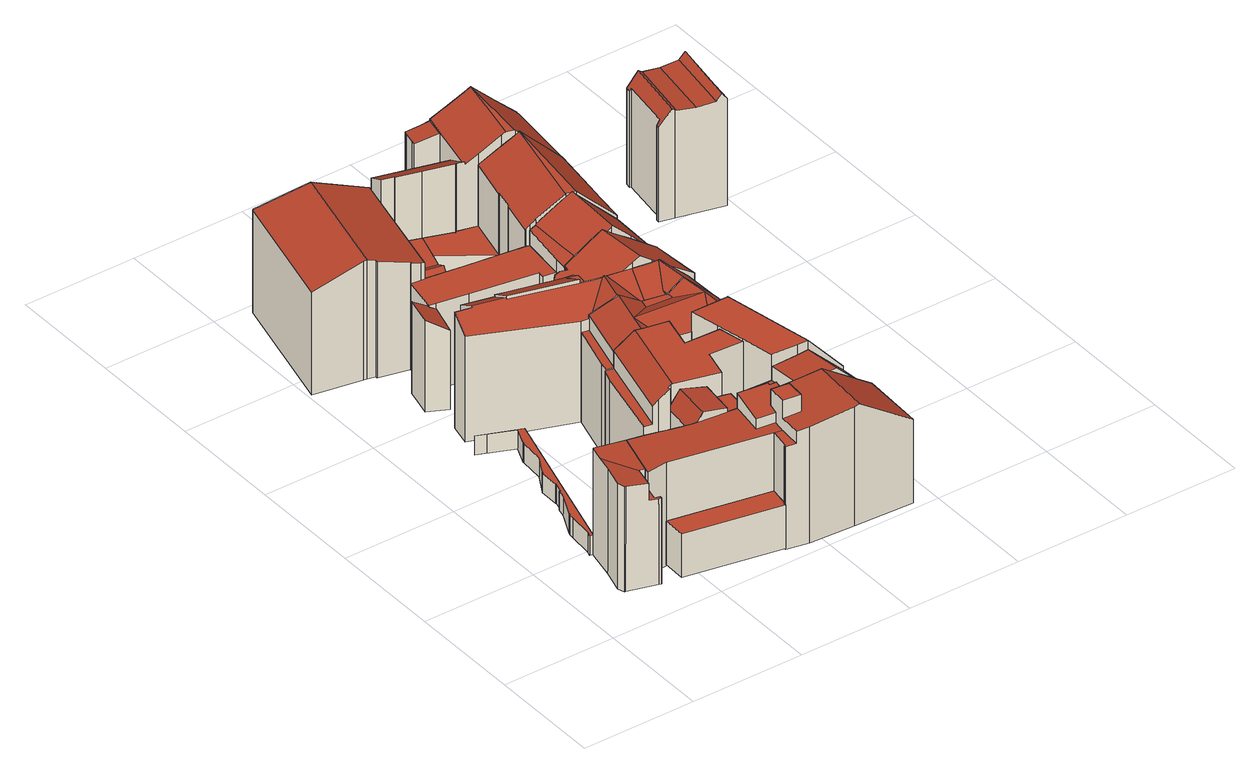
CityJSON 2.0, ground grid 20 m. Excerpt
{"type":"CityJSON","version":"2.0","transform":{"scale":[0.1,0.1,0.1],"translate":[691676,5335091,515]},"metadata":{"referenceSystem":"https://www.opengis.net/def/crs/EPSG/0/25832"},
"CityObjects":{
"building1":{"type":"Building","attributes":{"Gemeindeschluessel":"09162000","HoeheDach":"535.146","HoeheGrund":"515.597","Methode":"2000","NiedrigsteTraufeDesGebaeudes":"531.300","Geometrietyp2DReferenz":"3000","function":"31001_9998","roofType":"1000","measuredHeight":19.55,"storeysAboveGround":4},"geometry":[{"type":"MultiSurface","lod":"2","boundaries":[[[0,1,2,3,4,5]],[[6,7,8,9,10,11]],[[12,13,14,15]],[[8,16,17,18,19,9]],[[3,2,20,21]],[[22,23,24,25]],[[26,23,22,18,17]],[[15,14,5,4]],[[6,27,12,15,4,3,21,24,23,26,28,7]],[[8,7,28,16]],[[21,20,25,24]],[[22,25,20,2,1,19,18]],[[29,19,1,0]],[[13,30,11,10,29,0,5,14]],[[26,17,16,28]],[[13,12,27,30]],[[10,9,19,29]],[[6,11,30,27]]],"semantics":{"surfaces":[{"type":"WallSurface"},{"type":"RoofSurface"},{"type":"GroundSurface"}],"values":[0,0,0,1,0,0,0,0,2,0,0,1,0,1,0,0,0,0]}}]},
"building2":{"type":"Building","attributes":{"Gemeindeschluessel":"09162000","HoeheDach":"519.120","HoeheGrund":"515.570","Methode":"2000","NiedrigsteTraufeDesGebaeudes":"519.120","Geometrietyp2DReferenz":"3000","function":"51009_1610","roofType":"1000","measuredHeight":3.55},"geometry":[{"type":"MultiSurface","lod":"2","boundaries":[[[31,32,33,34]],[[35,36,37,38]],[[39,40,41,42]],[[43,44,45,46]],[[47,48,49,50]],[[51,52,44,43]],[[53,54,55,56]],[[57,58,59,60]],[[61,62,63,41,40,55,54,64,37,36,45,44,52,65,49,48,66,59,58,67,33,32,68,69]],[[70,63,62,71]],[[60,59,66,72]],[[73,74,75,31,34,76,57,60,72,47,50,77,51,43,46,35,38,78,53,56,39,42,70,71]],[[75,68,32,31]],[[78,64,54,53]],[[42,41,63,70]],[[74,69,68,75]],[[34,33,67,76]],[[71,62,61,73]],[[77,65,52,51]],[[76,67,58,57]],[[38,37,64,78]],[[73,61,69,74]],[[56,55,40,39]],[[72,66,48,47]],[[50,49,65,77]],[[46,45,36,35]]],"semantics":{"surfaces":[{"type":"WallSurface"},{"type":"RoofSurface"},{"type":"GroundSurface"}],"values":[0,0,0,0,0,0,0,0,1,0,0,2,0,0,0,0,0,0,0,0,0,0,0,0,0,0]}}]},
"building3":{"type":"Building","attributes":{"Gemeindeschluessel":"09162000","HoeheDach":"523.658","HoeheGrund":"515.684","Methode":"1000","NiedrigsteTraufeDesGebaeudes":"523.658","Geometrietyp2DReferenz":"3000","function":"31001_9998","roofType":"1000","measuredHeight":7.97,"storeysAboveGround":2},"geometry":[{"type":"MultiSurface","lod":"2","boundaries":[[[79,80,81,82,83,84]],[[84,85,86,79]],[[83,87,85,84]],[[88,86,85,87,89,90]],[[88,90,81,80]],[[83,82,89,87]],[[80,79,86,88]],[[81,90,89,82]]],"semantics":{"surfaces":[{"type":"GroundSurface"},{"type":"WallSurface"},{"type":"RoofSurface"}],"values":[0,1,1,2,1,1,1,1]}}]},
"building4":{"type":"Building","attributes":{"Gemeindeschluessel":"09162000","HoeheDach":"532.429","HoeheGrund":"515.580","Methode":"1000","NiedrigsteTraufeDesGebaeudes":"530.130","Geometrietyp2DReferenz":"3000","function":"31001_2000","roofType":"2100","measuredHeight":16.85,"storeysAboveGround":1},"geometry":[{"type":"MultiSurface","lod":"2","boundaries":[[[91,92,93,94,95,96,97,98,99,100]],[[101,91,100,102]],[[103,94,93,104]],[[100,99,98,105,106,102]],[[101,107,104,93,92,91]],[[108,95,94,103]],[[97,96,95,108,109,110,105,98]],[[107,101,102,106,105,110,109,108,103,104]]],"semantics":{"surfaces":[{"type":"RoofSurface"},{"type":"WallSurface"},{"type":"GroundSurface"}],"values":[0,1,1,1,1,1,1,2]}}]},
"building5":{"type":"Building","attributes":{"Gemeindeschluessel":"09162000","HoeheDach":"536.510","HoeheGrund":"515.660","Methode":"2000","NiedrigsteTraufeDesGebaeudes":"533.269","Geometrietyp2DReferenz":"3000","function":"31001_9998","roofType":"3100","measuredHeight":20.85,"storeysAboveGround":4},"geometry":[{"type":"MultiSurface","lod":"2","boundaries":[[[111,112,113,114,115,116]],[[117,118,119,120]],[[121,113,112,122]],[[116,115,114,123,124,125,126,127]],[[114,113,121,118,117,128,129,130,123]],[[131,132,120,119,133,134]],[[135,136,137,138,139,122,112,111,116,127,140]],[[141,125,124,142]],[[139,134,133,119,118,121,122]],[[132,131,138,137,136,135,140,143,141,142,130,129,128,117,120]],[[142,124,123,130]],[[127,126,125,141,143,140]],[[131,134,139,138]]],"semantics":{"surfaces":[{"type":"RoofSurface"},{"type":"WallSurface"},{"type":"GroundSurface"}],"values":[0,1,1,0,1,1,1,1,0,2,1,1,1]}}]},
"building6":{"type":"Building","attributes":{"Gemeindeschluessel":"09162000","HoeheDach":"539.830","HoeheGrund":"515.547","Methode":"2000","NiedrigsteTraufeDesGebaeudes":"530.848","Geometrietyp2DReferenz":"3000","function":"31001_9998","roofType":"3100","measuredHeight":24.28,"storeysAboveGround":4},"geometry":[{"type":"MultiSurface","lod":"2","boundaries":[[[144,145,146,147]],[[148,149,150,151,152]],[[145,153,154,155,156,157,158,159,146]],[[160,161,162,163,164,165,166,167,168]],[[169,8,170,171]],[[172,165,164,173]],[[174,175,176,177]],[[172,173,178,179,149,148,180,181,169,171,182,174,177,183,184,185,144,147,186,187,188,189]],[[161,190,191,162]],[[182,192,175,174]],[[178,173,164,163,193,194]],[[172,189,195,166,165]],[[181,196,8,169]],[[193,197,151,150,198,194]],[[183,199,200,184]],[[179,198,150,149]],[[171,170,192,182]],[[187,167,201,188]],[[186,168,167,187]],[[202,155,154,203]],[[160,159,158,204,190,161]],[[177,176,199,183]],[[157,205,204,158]],[[191,205,157,156,206,197,193,163,162]],[[145,144,185,153]],[[207,152,151,197,206,202,203,200,199,176,175,192,170,8,196]],[[185,184,200,203,154,153]],[[206,156,155,202]],[[178,194,198,179]],[[188,201,195,189]],[[191,190,204,205]],[[180,207,196,181]],[[207,180,148,152]],[[166,195,201,167]],[[186,147,146,159,160,168]]],"semantics":{"surfaces":[{"type":"WallSurface"},{"type":"RoofSurface"},{"type":"GroundSurface"}],"values":[0,0,1,1,0,0,0,2,0,0,0,0,0,1,0,0,0,0,0,0,0,0,0,0,0,1,0,0,0,0,1,0,0,1,0]}}]},
"building7":{"type":"Building","attributes":{"Gemeindeschluessel":"09162000","HoeheDach":"537.720","HoeheGrund":"515.493","Methode":"2000","NiedrigsteTraufeDesGebaeudes":"518.000","Geometrietyp2DReferenz":"3000","function":"31001_9998","roofType":"1000","measuredHeight":22.23,"storeysAboveGround":6},"geometry":[{"type":"MultiSurface","lod":"2","boundaries":[[[208,209,210,211]],[[212,213,214,215,216]],[[217,218,219,220]],[[174,221,222,182]],[[223,224,222,221,225,226,227]],[[228,229,230,231,232,233,215,214,234,235]],[[236,237,238,239]],[[240,241,229,228,227,226]],[[242,243,244,245]],[[246,247,248,245,244,233,232]],[[249,250,238,237,251,252,253]],[[246,254,255,241,240,256,174,182,257,258,259,236,239,213,212,208,211,260,261,262,263,264,265,247]],[[211,210,266,260]],[[261,260,266,220,219,267]],[[268,269,218,217]],[[262,261,267,270,271,272]],[[256,225,221,174]],[[240,226,225,256]],[[263,273,274,264]],[[259,251,237,236]],[[223,227,228,235,249,253]],[[249,235,234,250]],[[248,275,274,273,272,271,242,245]],[[255,230,229,241]],[[262,272,273,263]],[[271,270,243,242]],[[264,274,275,265]],[[182,222,224,257]],[[244,243,270,267,219,218,269,216,215,233]],[[258,257,224,223,253,252]],[[254,231,230,255]],[[220,266,210,209,268,217]],[[258,252,251,259]],[[265,275,248,247]],[[246,232,231,254]],[[213,239,238,250,234,214]],[[208,212,216,269,268,209]]],"semantics":{"surfaces":[{"type":"WallSurface"},{"type":"RoofSurface"},{"type":"GroundSurface"}],"values":[0,0,0,0,1,1,0,0,0,0,1,2,0,0,0,0,0,0,0,0,0,0,1,0,0,0,0,0,1,0,0,1,0,0,0,0,0]}}]},
"building8":{"type":"Building","attributes":{"Gemeindeschluessel":"09162000","HoeheDach":"518.110","HoeheGrund":"515.535","Methode":"2000","NiedrigsteTraufeDesGebaeudes":"518.110","Geometrietyp2DReferenz":"3000","function":"31001_2000","roofType":"1000","measuredHeight":2.58},"geometry":[{"type":"MultiSurface","lod":"2","boundaries":[[[276,277,278,279]],[[280,281,282,283]],[[283,282,284,285]],[[278,277,284,282,281]],[[279,278,281,280]],[[280,283,285,276,279]],[[285,284,277,276]]],"semantics":{"surfaces":[{"type":"WallSurface"},{"type":"RoofSurface"},{"type":"GroundSurface"}],"values":[0,0,0,1,0,2,0]}}]},
"building9":{"type":"Building","attributes":{"Gemeindeschluessel":"09162000","HoeheDach":"533.180","HoeheGrund":"515.770","Methode":"2000","NiedrigsteTraufeDesGebaeudes":"533.180","Geometrietyp2DReferenz":"3000","function":"31001_2000","roofType":"1000","measuredHeight":17.41},"geometry":[{"type":"MultiSurface","lod":"2","boundaries":[[[286,287,288,289]],[[290,288,287,291]],[[292,291,287,286]],[[292,286,289,293]],[[289,288,290,293]],[[293,290,291,292]]],"semantics":{"surfaces":[{"type":"WallSurface"},{"type":"RoofSurface"},{"type":"GroundSurface"}],"values":[0,1,0,2,0,0]}}]},
"building10":{"type":"Building","attributes":{"Gemeindeschluessel":"09162000","HoeheDach":"537.008","HoeheGrund":"515.216","Methode":"2000","NiedrigsteTraufeDesGebaeudes":"523.090","Geometrietyp2DReferenz":"3000","function":"31001_9998","roofType":"3100","measuredHeight":21.79,"storeysAboveGround":6},"geometry":[{"type":"MultiSurface","lod":"2","boundaries":[[[294,295,296,297,298,299,300]],[[301,302,303,304,305,306]],[[307,308,309,310]],[[299,298,305,304]],[[301,311,312,313,314,315,316,317,318,295,294,319,320,321,322,323,302]],[[324,325,326,327,306,305,298,297,328]],[[321,329,330,322]],[[320,331,329,321]],[[309,308,330,329,331,332,300,299,304,303,333,334,335]],[[314,324,328,315]],[[313,325,324,314]],[[311,327,326,312]],[[317,336,337,318]],[[323,333,303,302]],[[334,307,310,335]],[[301,306,327,311]],[[318,337,296,295]],[[316,315,328,338]],[[312,326,325,313]],[[322,330,308,307,334,333,323]],[[294,300,332,319]],[[316,338,336,317]],[[319,332,331,320]],[[309,335,310]],[[338,328,297,296,337,336]]],"semantics":{"surfaces":[{"type":"WallSurface"},{"type":"RoofSurface"},{"type":"GroundSurface"}],"values":[0,0,1,0,2,1,0,0,1,0,0,0,0,0,1,0,0,0,0,0,0,0,0,0,1]}}]},
"building11":{"type":"Building","attributes":{"Gemeindeschluessel":"09162000","HoeheDach":"537.112","HoeheGrund":"515.541","Methode":"2000","NiedrigsteTraufeDesGebaeudes":"534.017","Geometrietyp2DReferenz":"3000","function":"31001_9998","roofType":"2100","measuredHeight":21.57,"storeysAboveGround":6},"geometry":[{"type":"MultiSurface","lod":"2","boundaries":[[[339,340,341,280,279,342]],[[280,343,344,279]],[[340,345,346,347,348,341]],[[349,347,346]],[[339,350,351,345,340]],[[347,349,351,350,352,344,343,348]],[[341,348,343,280]],[[345,351,349,346]],[[279,344,352,342]],[[342,352,350,339]]],"semantics":{"surfaces":[{"type":"GroundSurface"},{"type":"WallSurface"},{"type":"RoofSurface"}],"values":[0,1,1,1,1,2,1,2,1,1]}}]},
"building12":{"type":"Building","attributes":{"Gemeindeschluessel":"09162000","HoeheDach":"531.100","HoeheGrund":"515.420","Methode":"1000","NiedrigsteTraufeDesGebaeudes":"531.100","Geometrietyp2DReferenz":"3000","function":"31001_9998","roofType":"1000","measuredHeight":15.68,"storeysAboveGround":5},"geometry":[{"type":"MultiSurface","lod":"2","boundaries":[[[353,354,355,356]],[[357,358,359,360]],[[361,362,358,357]],[[356,355,363,364]],[[365,366,367,368]],[[369,370,366,365]],[[371,372,373,374]],[[359,358,362,375,373,372,376,363,355,354,377,367,366,370,378]],[[373,375,362,361,379,374]],[[380,371,374,379,361,357,360,381,369,365,368,382,353,356,364]],[[360,359,378,381]],[[381,378,370,369]],[[377,354,353,382,368,367]],[[371,380,364,363,376,372]]],"semantics":{"surfaces":[{"type":"WallSurface"},{"type":"RoofSurface"},{"type":"GroundSurface"}],"values":[0,0,0,0,0,0,0,1,0,2,0,0,0,0]}}]},
"building13":{"type":"Building","attributes":{"Gemeindeschluessel":"09162000","HoeheDach":"536.740","HoeheGrund":"515.407","Methode":"2000","NiedrigsteTraufeDesGebaeudes":"529.411","Geometrietyp2DReferenz":"3000","function":"31001_9998","roofType":"3100","measuredHeight":21.33,"storeysAboveGround":6},"geometry":[{"type":"MultiSurface","lod":"2","boundaries":[[[383,384,385,386]],[[387,388,389,390,391,392,393,394,395,396,397,398]],[[399,400,401,402]],[[403,393,392,404,405,401,400]],[[394,406,407,395]],[[408,409,410,407,406,411,412]],[[413,414,415,416]],[[389,388,417,418]],[[419,420,421,408,412,399,402,422,383,386,423,387,398,424,413,416]],[[392,391,404]],[[423,386,385,418,417]],[[424,425,414,413]],[[390,389,418,385,384,426,427]],[[423,417,388,387]],[[409,408,421,428]],[[391,390,427,405,404]],[[395,407,410,396]],[[398,397,425,424]],[[409,428,429,430,415,414,425,397,396,410]],[[403,411,406,394,393]],[[422,426,384,383]],[[419,416,415,430,431]],[[429,432,431,430]],[[399,412,411,403,400]],[[422,402,401,405,427,426]],[[419,431,432,420]],[[421,420,432,429,428]]],"semantics":{"surfaces":[{"type":"WallSurface"},{"type":"RoofSurface"},{"type":"GroundSurface"}],"values":[0,0,0,1,1,0,0,1,2,0,0,0,1,0,0,1,1,0,1,1,0,0,1,0,0,0,0]}}]},
"building14":{"type":"Building","attributes":{"Gemeindeschluessel":"09162000","HoeheDach":"536.700","HoeheGrund":"515.422","Methode":"2000","NiedrigsteTraufeDesGebaeudes":"529.279","Geometrietyp2DReferenz":"3000","function":"31001_9998","roofType":"3200","measuredHeight":21.28,"storeysAboveGround":6},"geometry":[{"type":"MultiSurface","lod":"2","boundaries":[[[433,434,435,436,437,390]],[[438,439,440,441,442,443,444,445,446,398,387,447,448]],[[449,450,434,433,451]],[[439,438,435,434,450]],[[452,453,454,455]],[[456,457,458,459]],[[460,461,455,454]],[[445,462,463,446]],[[456,459,464,463,462]],[[398,464,459,458,460,454,453,390,437,465,387]],[[387,465,466,447]],[[451,467,441,440,449]],[[451,433,461,468,469,467]],[[447,466,470,448]],[[439,450,449,440]],[[438,448,470,436,435]],[[446,463,464,398]],[[443,471,472,444]],[[460,458,457,472,471,473,461]],[[433,452,455,461]],[[441,467,469,442]],[[436,470,466,465,437]],[[442,469,468,473,471,443]],[[433,390,453,452]],[[468,461,473]],[[445,444,472,457,456,462]]],"semantics":{"surfaces":[{"type":"RoofSurface"},{"type":"GroundSurface"},{"type":"WallSurface"}],"values":[0,1,0,2,0,2,0,2,0,2,2,2,0,2,2,2,2,2,0,0,2,0,2,0,0,2]}}]},
"building15":{"type":"Building","attributes":{"Gemeindeschluessel":"09162000","HoeheDach":"536.490","HoeheGrund":"515.540","Methode":"2000","NiedrigsteTraufeDesGebaeudes":"530.441","Geometrietyp2DReferenz":"3000","function":"31001_9998","roofType":"3100","measuredHeight":20.95,"storeysAboveGround":4},"geometry":[{"type":"MultiSurface","lod":"2","boundaries":[[[474,475,476,477,478,147]],[[479,480,481,264]],[[482,483,484,485]],[[486,487,488,489]],[[490,488,487,188]],[[147,478,491,144]],[[492,187,493,483,482,476,475]],[[494,188,487,486,493,187]],[[495,496,497,498,499,485,484]],[[488,490,500,489]],[[494,187,492,475,474,147,144,501,479,264,263,498,497,496,500,490,188]],[[263,502,499,498]],[[496,495,489,500]],[[483,493,486,489,495,484]],[[477,476,482,485,499,502,481,480,503,491,478]],[[491,503,480,479,501,144]],[[264,481,502,263]]],"semantics":{"surfaces":[{"type":"WallSurface"},{"type":"RoofSurface"},{"type":"GroundSurface"}],"values":[0,0,0,1,0,0,0,0,0,0,2,0,0,1,1,0,0]}}]},
"building16":{"type":"Building","attributes":{"Gemeindeschluessel":"09162000","HoeheDach":"538.060","HoeheGrund":"515.524","Methode":"2000","NiedrigsteTraufeDesGebaeudes":"531.075","Geometrietyp2DReferenz":"3000","function":"31001_9998","roofType":"1000","measuredHeight":22.54,"storeysAboveGround":5},"geometry":[{"type":"MultiSurface","lod":"2","boundaries":[[[504,211,260,505]],[[506,507,508,509,510]],[[506,510,511,512]],[[490,513,514,500]],[[514,513,515,516,511,510,509]],[[517,516,515,518]],[[519,520,508,507]],[[512,511,516,517]],[[211,521,519,507,506,512,517,518,490,500,496,262,261,260]],[[522,521,211,504]],[[521,522,520,519]],[[522,504,505,523,524,525,514,509,508,520]],[[262,524,523,261]],[[261,523,505,260]],[[496,525,524,262]],[[518,515,513,490]],[[500,514,525,496]]],"semantics":{"surfaces":[{"type":"WallSurface"},{"type":"RoofSurface"},{"type":"GroundSurface"}],"values":[0,0,0,0,1,0,0,0,2,0,0,1,0,0,0,0,0]}}]},
"building17":{"type":"Building","attributes":{"Gemeindeschluessel":"09162000","HoeheDach":"538.369","HoeheGrund":"515.440","Methode":"1000","NiedrigsteTraufeDesGebaeudes":"531.927","Geometrietyp2DReferenz":"3000","function":"31001_9998","roofType":"3100","measuredHeight":22.93,"storeysAboveGround":5},"geometry":[{"type":"MultiSurface","lod":"2","boundaries":[[[526,527,528,529]],[[530,531,532,533]],[[422,534,535,402]],[[536,537,423,538,529,528]],[[423,537,385,386]],[[412,539,540,408]],[[541,542,531,530]],[[543,544,545,546]],[[386,383,422,402,547,399,412,408,541,530,533,548,543,546,549,550,551,552,553,554,555,526,529,538,423]],[[547,402,535,556,557,399]],[[533,532,558,548]],[[549,559,560,550]],[[561,562,554,553,552,563]],[[551,564,563,552]],[[383,565,534,422]],[[408,540,542,541]],[[566,527,526,555,554,562]],[[542,540,539,557,556,561,563,564,560,559,545,544,558,532,531]],[[550,560,564,551]],[[399,557,539,412]],[[548,558,544,543]],[[556,535,534,565,385,537,536,528,527,566,562,561]],[[546,545,559,549]],[[386,385,565,383]]],"semantics":{"surfaces":[{"type":"WallSurface"},{"type":"GroundSurface"},{"type":"RoofSurface"}],"values":[0,0,0,0,0,0,0,0,1,0,0,0,0,0,0,0,0,2,0,0,0,2,0,0]}}]},
"building18":{"type":"Building","attributes":{"Gemeindeschluessel":"09162000","HoeheDach":"517.920","HoeheGrund":"515.158","Methode":"2000","NiedrigsteTraufeDesGebaeudes":"517.920","Geometrietyp2DReferenz":"3000","function":"31001_2000","roofType":"1000","measuredHeight":2.76,"storeysAboveGround":1},"geometry":[{"type":"MultiSurface","lod":"2","boundaries":[[[567,568,569,570,571]],[[572,570,569,573]],[[573,569,568,574]],[[574,568,567,575]],[[576,571,570,572]],[[575,567,571,576]],[[576,572,573,574,575]]],"semantics":{"surfaces":[{"type":"RoofSurface"},{"type":"WallSurface"},{"type":"GroundSurface"}],"values":[0,1,1,1,1,1,2]}}]},
"building19":{"type":"Building","attributes":{"Gemeindeschluessel":"09162000","HoeheDach":"538.460","HoeheGrund":"515.321","Methode":"2000","NiedrigsteTraufeDesGebaeudes":"530.930","Geometrietyp2DReferenz":"3000","function":"31001_9998","roofType":"3100","measuredHeight":23.14,"storeysAboveGround":5},"geometry":[{"type":"MultiSurface","lod":"2","boundaries":[[[577,578,579,580,581]],[[577,581,582,583]],[[583,582,584,585]],[[586,587,588,589]],[[590,591,592,593,594]],[[592,595,596,580,579,597,598,588,593]],[[599,591,590,600,601,586,589,602,603,578,577,583,585,604,605]],[[589,588,598,602]],[[604,606,607,605]],[[590,594,608,600]],[[593,588,587,609,608,594]],[[601,609,587,586]],[[603,597,579,578]],[[585,584,606,604]],[[607,606,584,582,581,580,596]],[[599,605,607,596,595]],[[599,595,592,591]],[[602,598,597,603]],[[600,608,609,601]]],"semantics":{"surfaces":[{"type":"WallSurface"},{"type":"RoofSurface"},{"type":"GroundSurface"}],"values":[0,0,0,0,0,1,2,0,0,0,1,0,0,0,1,0,0,0,0]}}]},
"building20":{"type":"Building","attributes":{"Gemeindeschluessel":"09162000","HoeheDach":"538.400","HoeheGrund":"515.280","Methode":"2000","NiedrigsteTraufeDesGebaeudes":"523.070","Geometrietyp2DReferenz":"3000","function":"31001_9998","roofType":"2100","measuredHeight":23.12,"storeysAboveGround":5},"geometry":[{"type":"MultiSurface","lod":"2","boundaries":[[[610,611,612,613,614,615]],[[610,615,616,617]],[[583,618,619,577]],[[620,621,622,333,303]],[[623,624,625,585]],[[626,627,628,629]],[[630,629,628,631,632,330]],[[577,619,579,578]],[[633,634,612,611]],[[602,635,636,589]],[[625,624,637,638,616,615,614,618]],[[639,303,333,640]],[[641,637,624,623]],[[642,579,619,618,614,613,643]],[[644,638,637,641]],[[645,646,647,648]],[[630,330,329,649]],[[650,651,646,645]],[[652,620,303,639]],[[653,648,647,654,655,656]],[[649,329,651,650]],[[586,657,658,659]],[[658,657,636,635,643,613,612,634,656,655,631,628,627,660,661]],[[632,631,655,654]],[[578,579,642,603]],[[653,656,634,633]],[[632,654,647,646,651,329,330]],[[589,636,657,586]],[[583,577,578,603,602,589,586,659,652,639,640,626,629,630,649,650,645,648,653,633,611,610,617,644,641,623,585]],[[626,640,333,622,660,627]],[[602,603,642,643,635]],[[617,616,638,644]],[[583,585,625,618]],[[652,659,658,661,621,620]],[[621,661,660,622]]],"semantics":{"surfaces":[{"type":"WallSurface"},{"type":"RoofSurface"},{"type":"GroundSurface"}],"values":[0,0,0,1,0,0,0,0,0,0,1,0,0,1,0,0,0,0,0,0,0,0,1,0,0,0,1,0,2,0,0,0,0,0,0]}}]},
"building21":{"type":"Building","attributes":{"Gemeindeschluessel":"09162000","HoeheDach":"538.870","HoeheGrund":"515.179","Methode":"2000","NiedrigsteTraufeDesGebaeudes":"519.500","Geometrietyp2DReferenz":"3000","function":"31001_9998","roofType":"2100","measuredHeight":23.69,"storeysAboveGround":6},"geometry":[{"type":"MultiSurface","lod":"2","boundaries":[[[320,662,663,319]],[[664,665,666,667,668,321,320,319,294,669,576,575,670,671,672,673,674,675,676,677,678,679,680,681,682,683,684,685,686,687,688]],[[677,689,690,678]],[[691,692,693,694,695,696,697]],[[669,294,698,699,700,701]],[[702,691,697,703]],[[673,694,693,674]],[[675,704,705,676]],[[706,707,708,709,710,711,712,713,714,715,690,689,716,717]],[[664,718,719,665]],[[686,708,707,687]],[[720,721,719,718,722,723,705,704,724]],[[667,725,726,668]],[[685,709,708,686]],[[675,674,693,692,724,704]],[[677,676,705,723,716,689]],[[680,714,713,681]],[[700,699,727,728]],[[728,702,703,729,730,731,701,700]],[[669,701,731,576]],[[720,732,721]],[[668,726,733,321]],[[666,665,719,721,732,734]],[[682,712,711,683]],[[681,713,712,682]],[[666,734,725,667]],[[576,731,730,575]],[[672,695,694,673]],[[321,733,662,320]],[[679,715,714,680]],[[720,724,692,691,702,728,727]],[[717,716,723,722]],[[663,662,733,726,725,734,732,720,727,699,698]],[[684,710,709,685]],[[319,663,698,294]],[[687,707,706,688]],[[671,696,695,672]],[[671,670,729,703,697,696]],[[575,730,729,670]],[[683,711,710,684]],[[678,690,715,679]],[[664,688,706,717,722,718]]],"semantics":{"surfaces":[{"type":"WallSurface"},{"type":"GroundSurface"},{"type":"RoofSurface"}],"values":[0,1,0,2,0,0,0,0,2,0,0,2,0,0,0,0,0,0,2,0,0,0,0,0,0,0,0,0,0,0,0,2,2,0,0,0,0,0,0,0,0,0]}}]},
"building22":{"type":"Building","attributes":{"Gemeindeschluessel":"09162000","HoeheDach":"536.000","HoeheGrund":"515.274","Methode":"2000","NiedrigsteTraufeDesGebaeudes":"532.615","Geometrietyp2DReferenz":"3000","function":"31001_3000","roofType":"1000","measuredHeight":20.73,"storeysAboveGround":3},"geometry":[{"type":"MultiSurface","lod":"2","boundaries":[[[735,736,737,738]],[[739,740,741,742]],[[743,744,745,746,747,748]],[[737,749,750,738]],[[751,752,753,739,742,744,743,754]],[[755,756,752,751]],[[757,747,746,758,759]],[[750,749,760,761]],[[760,762,763,761]],[[742,741,745,744]],[[764,765,756,755]],[[753,766,740,739]],[[752,756,765,766,753]],[[748,736,735,754,743]],[[758,746,745,741,740,766,765,764]],[[748,747,757,762,760,749,737,736]],[[735,738,750,761,763,759,758,764,755,751,754]],[[763,762,757,759]]],"semantics":{"surfaces":[{"type":"WallSurface"},{"type":"RoofSurface"},{"type":"GroundSurface"}],"values":[0,1,1,0,0,0,0,0,0,1,0,1,1,0,0,1,2,0]}}]}
},
"vertices":[
[118,70,163],[118,70,194],[83,80,198],[83,80,6],[133,65,6],[133,65,163],[134,95,6],[151,172,6],[151,172,201],[136,104,194],[136,104,163],[134,95,163],[138,68,6],[138,68,163],[137,64,163],[137,64,6],[100,184,201],[99,184,201],[94,159,199],[126,106,194],[81,80,198],[81,80,6],[89,133,199],[89,133,6],[77,92,6],[77,92,199],[99,184,6],[129,71,6],[100,184,6],[126,106,163],[129,71,163],
[101,238,6],[101,238,41],[102,246,41],[102,246,6],[134,358,6],[134,358,41],[134,359,41],[134,359,6],[155,435,6],[155,435,41],[169,467,41],[169,467,6],[132,356,6],[132,356,41],[133,355,41],[133,355,6],[126,305,6],[126,305,41],[128,304,41],[128,304,6],[132,322,6],[132,322,41],[155,432,6],[155,432,41],[156,435,41],[156,435,6],[104,249,6],[104,249,41],[103,249,41],[103,249,6],[100,185,41],[179,464,41],[108,493,41],[152,391,41],[133,322,41],[123,291,41],[103,246,41],[97,195,41],[94,186,41],[108,493,6],[179,464,6],[123,291,6],[100,185,6],[94,186,6],[97,195,6],[103,246,6],[133,322,6],[152,391,6],
[171,98,7],[345,65,7],[339,29,7],[338,29,7],[338,26,7],[170,58,7],[170,58,87],[171,98,87],[338,26,87],[345,65,87],[338,29,87],[339,29,87],
[147,607,151],[162,659,151],[163,663,151],[151,665,159],[151,668,159],[139,671,166],[126,673,174],[126,674,174],[120,652,174],[114,624,173],[147,607,6],[114,624,6],[151,665,6],[163,663,6],[126,674,6],[120,652,6],[162,659,6],[151,668,6],[139,671,6],[126,673,6],
[304,143,209],[315,141,207],[323,203,207],[281,213,215],[274,150,215],[274,146,215],[353,196,7],[353,196,184],[360,194,184],[360,194,7],[323,203,184],[315,141,184],[268,217,191],[263,218,183],[263,213,183],[256,155,183],[255,148,183],[323,203,7],[281,213,7],[268,217,7],[353,137,7],[356,158,7],[356,158,184],[353,137,184],[274,146,7],[304,143,7],[315,141,7],[331,140,7],[331,140,184],[255,148,7],[263,213,7],[263,218,7],[256,155,7],
[385,133,5],[385,133,228],[384,129,227],[384,129,5],[345,65,5],[339,29,5],[339,29,193],[345,64,193],[345,65,193],[353,137,228],[333,140,228],[328,86,214],[361,82,214],[362,96,218],[393,92,218],[396,128,228],[396,128,218],[390,58,217],[359,62,215],[356,23,215],[377,19,217],[456,14,223],[466,14,224],[474,120,224],[434,124,220],[151,172,5],[184,165,201],[184,165,5],[456,14,5],[377,19,5],[217,157,5],[217,157,200],[219,156,200],[219,156,5],[338,26,5],[338,29,5],[171,98,5],[134,95,5],[205,160,5],[255,148,5],[331,140,5],[353,137,5],[434,124,5],[474,120,5],[560,112,5],[561,9,5],[390,58,248],[359,62,248],[205,160,200],[356,23,193],[338,26,193],[561,9,158],[134,95,193],[359,62,193],[338,29,193],[255,148,200],[331,140,200],[560,112,165],[328,86,195],[333,140,200],[393,92,248],[362,96,248],[361,82,195],[171,98,194],
[365,348,5],[365,348,76],[398,343,76],[398,343,5],[320,356,5],[305,360,5],[305,360,227],[306,360,227],[320,356,227],[346,290,76],[346,290,227],[409,287,227],[409,287,76],[217,157,30],[205,160,30],[221,222,30],[212,182,30],[226,179,30],[236,184,30],[244,217,30],[244,217,207],[244,218,207],[263,213,223],[263,218,222],[268,217,226],[269,217,227],[273,368,199],[235,219,199],[259,371,5],[259,371,166],[261,371,166],[261,371,5],[236,184,5],[244,218,5],[358,244,76],[358,244,227],[346,197,227],[346,197,76],[268,217,5],[353,196,5],[353,196,76],[235,219,166],[273,368,166],[251,350,166],[221,223,166],[221,222,166],[263,218,5],[263,213,5],[226,179,5],[212,182,5],[221,223,5],[251,350,5],[408,293,5],[418,242,5],[429,186,5],[408,187,5],[389,188,5],[360,194,5],[408,293,76],[418,242,227],[360,348,76],[360,348,227],[418,241,227],[418,241,76],[429,186,76],[408,187,76],[389,188,76],[360,194,76],
[242,616,5],[242,616,31],[235,585,31],[235,585,5],[215,588,5],[215,588,31],[217,600,31],[217,600,5],[220,620,31],[220,620,5],
[356,158,8],[356,158,182],[386,155,182],[386,155,8],[385,133,182],[353,137,182],[353,137,8],[385,133,8],
[251,921,2],[62,984,2],[62,984,191],[147,956,220],[234,927,190],[234,927,81],[251,921,81],[181,725,2],[254,715,2],[254,715,81],[186,724,81],[186,724,190],[181,725,192],[282,806,97],[290,831,81],[226,843,81],[220,818,97],[163,727,2],[164,728,2],[111,741,2],[111,744,2],[97,747,2],[92,748,2],[7,763,2],[61,984,2],[271,914,2],[270,913,2],[311,899,2],[297,853,2],[271,771,2],[111,744,215],[111,741,215],[164,728,198],[163,727,197],[97,747,220],[311,899,81],[297,853,81],[270,913,81],[271,914,81],[271,771,81],[274,781,81],[214,793,81],[7,763,190],[61,984,190],[92,748,219],
[345,569,5],[339,514,5],[209,549,5],[326,566,5],[215,588,199],[235,585,197],[339,514,200],[321,519,200],[321,519,221],[209,549,221],[325,557,200],[345,569,190],[343,552,200],[326,566,194],
[344,703,4],[344,703,161],[357,701,161],[357,701,4],[216,654,4],[216,654,161],[163,663,161],[163,663,4],[332,635,4],[332,635,161],[362,700,161],[362,700,4],[163,727,4],[163,727,161],[181,725,161],[181,725,4],[151,668,4],[151,668,161],[353,621,4],[353,621,161],[331,624,161],[331,624,4],[331,625,161],[353,622,161],[254,715,161],[151,665,161],[331,625,4],[353,622,4],[151,665,4],[254,715,4],
[456,495,4],[456,495,211],[469,493,198],[469,493,4],[513,425,4],[513,425,144],[501,427,169],[452,437,217],[426,442,194],[426,442,189],[391,449,190],[387,450,190],[346,458,217],[302,466,188],[287,469,188],[287,469,4],[406,501,4],[406,501,216],[438,496,216],[438,496,4],[405,501,216],[426,453,194],[448,495,216],[364,509,215],[360,510,217],[339,514,4],[339,514,215],[357,510,215],[365,509,215],[365,509,4],[127,568,4],[127,568,216],[155,562,216],[155,562,4],[511,489,144],[499,490,169],[164,604,4],[215,588,4],[209,549,4],[451,495,4],[511,489,4],[118,530,4],[118,530,197],[451,495,216],[449,495,217],[209,549,216],[209,551,217],[155,564,217],[164,604,192],[215,588,195],
[455,388,217],[457,342,217],[461,342,213],[507,342,167],[503,427,167],[461,342,4],[454,342,4],[447,342,4],[398,343,4],[365,348,4],[320,356,4],[305,360,4],[261,371,4],[264,386,4],[517,347,4],[517,342,4],[447,342,208],[454,342,215],[433,342,195],[427,430,194],[427,442,194],[385,450,194],[381,434,194],[273,368,168],[273,368,196],[300,467,196],[300,467,168],[348,457,217],[332,398,217],[261,371,168],[264,386,168],[287,469,168],[513,425,143],[517,347,143],[398,343,194],[356,349,195],[365,348,195],[517,342,143],[320,356,216],[305,360,210],[321,356,217],
[387,129,5],[433,124,5],[433,124,183],[387,129,183],[384,129,183],[386,155,5],[386,155,183],[389,188,183],[435,124,183],[435,124,209],[430,185,209],[430,185,183],[500,118,215],[560,112,154],[555,177,154],[494,181,215],[555,177,5],[385,133,183],[435,124,5],[474,120,212],[500,118,5],[474,182,213],[474,182,5],[430,185,5],[428,186,5],[428,186,183],[494,181,5],[385,143,5],[408,187,183],[385,143,183],
[398,343,231],[408,293,231],[517,342,5],[461,342,5],[461,342,231],[464,342,231],[517,342,169],[525,341,161],[525,341,5],[555,177,161],[494,181,231],[548,210,161],[529,316,161],[529,316,5],[548,210,5],[454,342,5],[454,342,231],[447,342,5],[447,342,231],[418,242,231],[429,186,231],[474,182,231],
[462,581,4],[462,581,200],[505,575,169],[505,575,4],[326,566,4],[326,566,173],[327,577,174],[327,577,4],[451,495,210],[438,496,220],[505,574,169],[511,489,169],[505,574,4],[365,509,197],[339,514,179],[345,569,4],[345,569,186],[333,597,4],[333,597,179],[340,595,183],[340,595,4],[418,499,4],[329,593,4],[348,585,4],[349,590,4],[350,595,4],[393,590,4],[413,587,4],[429,585,4],[447,583,4],[418,499,234],[406,501,226],[329,593,175],[348,585,189],[349,590,190],[413,587,234],[429,585,222],[393,590,220],[350,595,190],[456,495,207],[447,583,210],
[291,996,29],[301,1030,29],[301,1032,29],[287,1035,29],[276,1000,29],[287,1035,2],[301,1032,2],[301,1030,2],[291,996,2],[276,1000,2],
[434,690,3],[432,690,3],[432,690,234],[433,690,235],[434,690,233],[440,689,227],[440,689,3],[508,679,159],[508,679,3],[362,700,3],[362,700,189],[373,699,194],[373,699,3],[350,595,3],[393,590,3],[393,590,208],[372,593,194],[350,595,185],[429,585,233],[431,585,235],[424,692,229],[373,701,194],[429,585,3],[351,598,3],[353,621,3],[373,701,3],[424,692,3],[505,575,3],[462,581,3],[505,575,160],[462,581,204],[351,598,185],[353,621,186],
[463,860,3],[456,862,3],[456,862,230],[462,861,234],[463,861,234],[463,860,234],[529,846,167],[529,846,3],[440,689,234],[434,690,234],[344,703,81],[355,701,81],[370,764,81],[514,728,3],[514,728,166],[508,679,166],[371,764,3],[371,764,193],[378,797,193],[378,797,3],[297,853,3],[377,797,192],[377,797,81],[433,867,3],[433,867,216],[373,701,203],[373,699,203],[519,762,166],[530,846,166],[254,715,3],[271,771,3],[519,762,3],[424,692,234],[423,692,234],[530,846,3],[361,883,3],[361,883,81],[363,883,81],[363,883,3],[311,899,3],[360,882,3],[360,882,81],[344,703,3],[397,875,3],[396,875,81],[396,875,192],[397,875,193],[362,700,197],[357,701,193],[357,701,3],[370,764,192],[355,701,192],
[270,913,201],[271,914,201],[433,867,2],[397,875,2],[363,883,2],[361,883,2],[360,882,2],[265,966,2],[356,980,2],[358,990,2],[363,1010,2],[364,1014,2],[387,1008,2],[427,999,2],[457,992,2],[503,980,2],[540,974,2],[539,972,2],[542,972,2],[541,966,2],[539,946,2],[529,848,2],[527,848,2],[527,847,2],[529,846,2],[463,860,2],[456,862,2],[503,980,205],[540,974,170],[395,970,195],[403,1005,195],[387,1008,191],[364,1014,186],[363,1010,186],[358,990,186],[356,981,186],[251,921,200],[265,965,172],[265,965,45],[265,966,45],[395,970,45],[356,981,45],[427,999,213],[457,992,232],[456,862,237],[463,860,231],[529,846,168],[527,847,170],[527,848,170],[529,848,168],[539,946,168],[541,966,168],[542,972,168],[539,972,171],[467,989,239],[454,862,239],[433,867,235],[397,875,212],[377,889,198],[375,880,198],[440,866,239],[467,990,239],[403,1005,198],[361,883,204],[360,882,205],[387,932,172],[387,932,45],[356,980,45],[291,996,45],[276,1000,45],[375,880,204],[311,899,203],[363,883,204],
[682,811,3],[682,811,176],[683,817,176],[683,817,3],[771,788,199],[789,906,199],[758,910,196],[741,796,196],[708,805,200],[710,804,199],[727,914,199],[723,914,202],[720,914,204],[703,806,204],[689,818,183],[689,818,3],[789,784,3],[789,784,199],[781,786,210],[708,805,3],[795,836,3],[795,836,201],[701,917,179],[723,914,3],[701,917,3],[702,907,183],[702,907,3],[699,907,179],[699,907,3],[807,904,3],[807,904,199],[800,905,210]
]}
